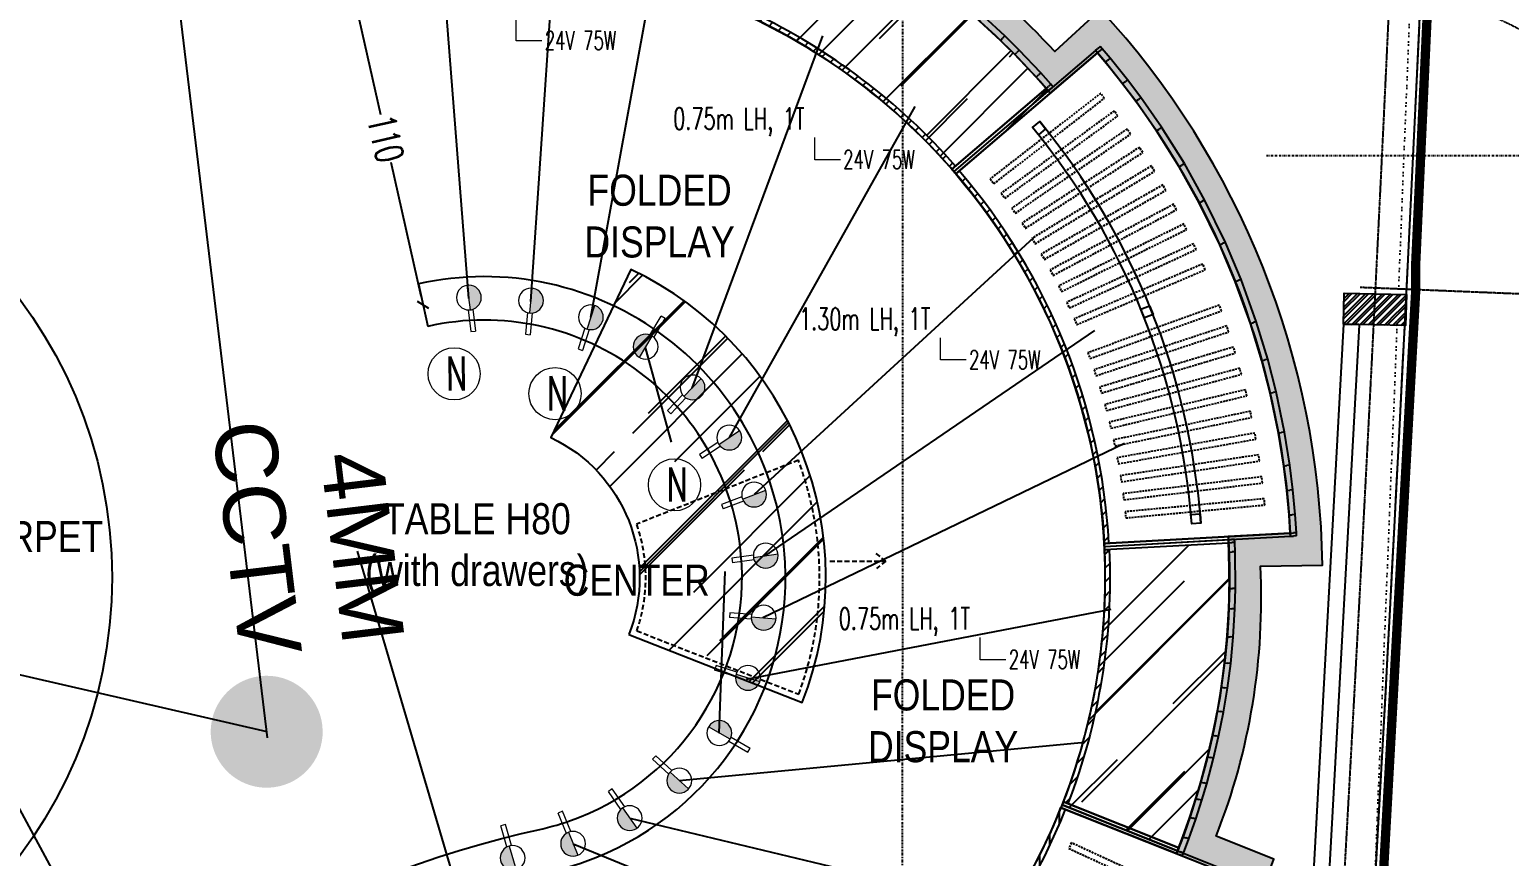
# Model space of a CAD drawing. Header units: millimetres. Extents: x 1734 to 22014, y 983 to 3953.
# Drawn here: x 3932.8 to 4409.4, y 1850.2 to 2116.5 of the extents above; entities that cross this region are included whole.
import ezdxf

# ---------------------------------------------------------------- set-up
doc = ezdxf.new("R2010")
doc.units = ezdxf.units.MM
for name, pattern in [('DASHDOT', [25.4, 12.7, -6.35, 0, -6.35]), ('HIDDEN1', [0.375, 0.25, -0.125]), ('HIDDEN2', [4.7624999999999975, 3.174999999999998, -1.587499999999999]), ('PUNTO2', [0.125, 0, -0.125])]:
    doc.linetypes.add(name, pattern=pattern)
for name, color, linetype in [('ARCH PLAN_text', 3, 'Continuous'), ('FLOO_areas', 6, 'Continuous'), ('LAY_furn freestanding', 1, 'Continuous'), ('LAY_furn prod', 8, 'Continuous'), ('LAY_furn wall', 1, 'Continuous'), ('LAY_new wall', 6, 'Continuous'), ('LAY_new wall hatch', 8, 'Continuous'), ('LAY_sec', 3, 'Continuous'), ('LAY_text', 3, 'Continuous'), ('LD_beam', 240, 'Continuous'), ('LD_light integrated', 240, 'Continuous'), ('LD_pointing', 30, 'Continuous'), ('LD_quote', 242, 'Continuous'), ('MATERIALE_xorel scuro', 177, 'Continuous'), ('MATERIALS_blackglass', 10, 'Continuous'), ('MATERIALS_transparent glass', 133, 'Continuous'), ('Materials_xorel', 52, 'Continuous'), ('SURVEY_ hatch', 8, 'Continuous'), ('SURVEY_axis', 8, 'Continuous'), ('SURVEY_doors', 2, 'Continuous'), ('SURVEY_leaseline', 30, 'Continuous'), ('SURVEY_window', 2, 'Continuous')]:
    doc.layers.add(name, color=color, linetype=linetype)
doc.layers.add('LD_light', color=240, linetype='Continuous', lineweight=5)
doc.styles.add('Detail 1-50', font='Arial Narrow.ttf', dxfattribs={"height": 0.125})
doc.styles.add('SIMPLEX', font='SIMPLEX.SHX', dxfattribs={"width": 0.65})
doc.styles.get("Standard").update_dxf_attribs({"font": 'Arial.ttf'})
doc.dimstyles.new('Illuminazione 1_100', dxfattribs={"dimtxt": 9, "dimasz": 3, "dimexe": 0.05, "dimexo": 0.05, "dimgap": 1.5, "dimtad": 0, "dimdec": 0, "dimlfac": -1, "dimzin": 0, "dimdsep": 46, "dimtxsty": 'SIMPLEX', "dimblk": 'LINEET2S', "dimcen": 0, "dimdle": 0.1000000014901161, "dimse1": 1, "dimse2": 1, "dimclrd": 7, "dimclrt": 256, "dimadec": 0, "dimazin": 0, "dimtfac": 1, "dimtdec": 0, "dimtix": 1, "dimtmove": 2, "dimatfit": 3, "dimldrblk": 'OBLIQUE', "dimfxl": 1, "dimtolj": 1, "dimarcsym": 0})
pattern_1 = [(45, (2030.919326100524, 1353.377865495483), (21.55261469056598, 57.47363917484257), [380.9999999999999, -50.79999999999998, 127, -25.39999999999999]), (45, (2045.826551261496, 1386.245602898596), (-41.84799352418225, 5.926969039905645), [76.19999999999997, -8.381999999999996, 152.3999999999999, -19.04999999999999]), (45, (2024.633146815777, 1377.624557022371), (81.36112045688657, 105.4282068613519), [203.1999999999999, -35.55999999999999, 101.6, -25.39999999999999])]

# ---------------------------------------------------------------- blocks, each defined once
blk = doc.blocks.new('purefasciostrettoplan')
at = {"layer": 'LD_light'}
blk.add_hatch(color=256, dxfattribs=at).paths.add_polyline_path([(-4.300000000000005, -3.20375193e-08, 1), (4.300000000000005, 0)])
for p, q in [((4.300000000000181, 0), (-4.300000001001535, -3.20375193e-08)), ((4.22373778999281, 0.8062499999999772), (11.80825933678989, 0.8062499999999772)), ((11.80825933678989, 0.8062499999999772), (11.80825933779124, -0.806250000000091)), ((4.223737790994163, -0.806250000000091), (11.80825933779124, -0.806250000000091))]:
    blk.add_line(p, q, dxfattribs=at)
blk.add_circle((0, 0), 4.300000000000005, dxfattribs=at)
blk = doc.blocks.new('LINEET2S')
blk.add_line((-1, 0), (0, 0))
at = {"color": 5}
blk.add_line((0.5, 0.5), (-0.5, -0.5), dxfattribs=at)
blk = doc.blocks.new('*D368')
at = {"layer": 'DEFPOINTS', "color": 0, "transparency": 16777216}
for p in [(4035.467720900214, 2135.115665922598), (4035.467721485689, 2135.115666053924), (4059.543257394034, 2027.782686170171)]:
    blk.add_point(p, dxfattribs=at)
at = {"layer": 'LD_beam', "color": 7, "lineweight": -2, "transparency": 16777216}
for p, q in [((4036.124327026429, 2132.188402969767), (4045.77486512879, 2089.164605306668)), ((4058.886652438768, 2030.709949385655), (4049.236114336408, 2073.733747048754))]:
    blk.add_line(p, q, dxfattribs=at)
at = {"layer": 'LD_beam', "color": 7, "lineweight": -2, "transparency": 16777216, "xscale": 3, "yscale": 3, "zscale": 3}
for p, rotation in [((4035.467721485689, 2135.115666053924), 102.6425840529288), ((4059.543257979508, 2027.782686301498), 282.6425840529288)]:
    blk.add_blockref('LINEET2S', p, dxfattribs=dict(at, rotation=rotation))
at = {"layer": 'LD_beam', "transparency": 16777216, "insert": (4047.505489732599, 2081.44917617771), "char_height": 9, "attachment_point": 5, "rotation": 282.6425840529288, "style": 'SIMPLEX'}
blk.add_mtext('\\A1;110', dxfattribs=at)
blk = doc.blocks.new('_Oblique')
at = {"color": 0, "linetype": 'ByBlock', "lineweight": -2}
blk.add_line((-0.5, -0.5), (0.5, 0.5), dxfattribs=at)
blk = doc.blocks.new('24v75w')
at = {"layer": 'LD_light', "color": 7}
for p, q in [((0, -7.154871090875531), (0, 0)), ((8.246694318742811, -7.154871090875531), (0, -7.154871090875531))]:
    blk.add_line(p, q, dxfattribs=at)
at = {"layer": 'LD_light', "color": 7, "linetype": 'Continuous', "lineweight": 0, "insert": (9.169808406062657, -10.074464767893), "char_height": 6, "width": 128.0659965766446, "attachment_point": 7, "style": 'SIMPLEX'}
blk.add_mtext('24V 75W', dxfattribs=at)
blk = doc.blocks.new('n')
at = {"layer": 'LD_light'}
blk.add_circle((0, 0), 8.4, dxfattribs=at)
at = {"layer": 'LD_light', "style": 'SIMPLEX', "width": 0.65}
blk.add_text('N', height=11.00743271275656, dxfattribs=at).set_placement((-2.548315764128347, -5.407151251711184))

msp = doc.modelspace()

# ---------------------------------------------------------------- hatches: boundary and pattern name
h = msp.add_hatch(color=3)
h.dxf.hatch_style = 1
h.paths.add_polyline_path([(4007.006643324462, 1908.262518550385, 1), (4011.322148141424, 1872.458428999527, 1)])
at = {"layer": 'LAY_new wall hatch'}
h = msp.add_hatch(color=144, dxfattribs=at)
h.dxf.hatch_style = 1
edge = h.paths.add_edge_path()
edge.add_arc((4079.263857037986, 1939.963436838868), 259.9999999999946, 65.14680278646517, 103.0779556990637, ccw=False)
edge.add_line((4188.540490097188, 2175.884223263552), (4180.134595246484, 2157.736470461658))
edge.add_arc((4079.263857038019, 1939.963436838916), 239.9999999999422, 40.578957883760324, 65.14680278646722, ccw=False)
edge.add_line((4261.546318405239, 2096.082315511165), (4276.736523519186, 2109.092222067184))
edge.add_arc((4079.263857037948, 1939.963436838857), 260.0000000000382, 3.170818647390888, 40.57895788375788, ccw=False)
edge.add_line((4338.865813983004, 1954.344811957988), (4318.896432674344, 1953.238552427362))
edge.add_arc((4079.263857038048, 1939.963436838855), 239.9999999999451, -21.73682352709079, 3.170818669849382, ccw=False)
edge.add_line((4302.198596187147, 1851.080918419895), (4320.776491116245, 1843.674041884979))
edge.add_arc((4079.263857038003, 1939.963436838848), 259.9999999999869, 300.33203060138646, 338.26317647291415, ccw=False)
edge.add_line((4210.566513491711, 1715.553961976059), (4218.141666748681, 1702.607261503218))
edge.add_arc((4148.471644015176, 1826.630747814261), 142.2523715951071, 299.3250398449156, 303.4964809828083)
edge.add_line((4226.978703406538, 1708.003689981093), (4224.292978927104, 1712.221139923963))
edge.add_arc((4079.263857037973, 1939.963436838866), 270.0000000000151, 302.4894902263331, 340.3857278350559)
edge.add_line((4333.596800271182, 1849.328156807624), (4315.005128598772, 1856.740526033568))
edge.add_arc((4121.136524605722, 1933.109999903312), 208.3682609068748, 338.4993348499869, 362.909927745748)
edge.add_line((4329.236110446876, 1943.688020800223), (4349.233890719581, 1943.985987517133))
edge.add_arc((4079.263857037973, 1939.963436838852), 270.0000000000147, 0.8536433468724293, 42.70150924590856)
edge.add_line((4277.685974483767, 2123.071774465338), (4262.988039858159, 2109.508193900416))
edge.add_arc((4079.263857038056, 1939.963436838955), 249.9999999998892, 42.70150924590376, 62.85436001051453)
edge.add_line((4193.327326473773, 2162.425849260091), (4201.73945485396, 2180.587059826341))
edge.add_arc((4079.26385703798, 1939.963436838833), 270.0000000000301, 63.02425142432392, 103.0781774840247)
edge.add_line((4018.1681684379, 2202.960236884952), (4020.431952043557, 2193.219842394035))
at = {"layer": 'LD_light integrated'}
h = msp.add_hatch(dxfattribs=at)
h.set_pattern_fill('ANSI31', color=256)
h.set_pattern_definition([(44.99999999999996, (5521.990227935679, 16570.90727618433), (-2.245064030267288, 2.245064030267288), [])])
edge = h.paths.add_edge_path()
edge.add_line((4229.868242505298, 2071.589005208288), (4231.004396140048, 2072.583677334823))
edge.add_arc((4079.042634334772, 1939.526500175175), 201.9816562083232, 41.20527424014396, 64.571360798824)
edge.add_line((4165.770853069305, 2121.940330571316), (4165.123139453575, 2120.576304996895))
edge.add_arc((4079.333667950275, 1939.911312921316), 199.9991819545364, 41.17728820411469, 64.59911337632713, ccw=False)
h = msp.add_hatch(dxfattribs=at)
h.set_pattern_fill('ANSI31', color=256)
h.set_pattern_definition([(44.99999999999996, (5521.924681108103, 16570.87204760172), (-2.245064030267288, 2.245064030267288), [])])
edge = h.paths.add_edge_path()
edge.add_line((4232.250815395055, 2071.018114663326), (4231.111953063504, 2070.041840918666))
edge.add_arc((4079.267445461162, 1939.875311860425), 200.000199440068, 3.1962604187285137, 40.60436023549198, ccw=False)
edge.add_line((4278.956525673711, 1951.026590707812), (4280.454192281177, 1951.110225227534))
edge.add_arc((4079.267250238045, 1939.875299384662), 201.5003950550995, 3.196260868908876, 40.60432687058158)
h = msp.add_hatch(dxfattribs=at)
h.set_pattern_fill('ANSI31', color=256)
h.set_pattern_definition([(44.99999999999996, (5521.93380109045, 16570.8725570835), (-2.245064030267288, 2.245064030267288), [])])
edge = h.paths.add_edge_path()
edge.add_line((4279.077157384156, 1949.030211325757), (4280.56557961275, 1949.098308691389))
edge.add_arc((4079.27876336858, 1939.875596118621), 201.4979921014436, -21.138563267500217, 2.6233868575926067, ccw=False)
edge.add_line((4267.218162221809, 1867.210451932422), (4265.83021141003, 1867.74696287502))
edge.add_arc((4078.998099549124, 1939.891864066216), 200.2776192945483, 338.8860172770665, 362.615062710145)
h = msp.add_hatch(dxfattribs=at)
h.set_pattern_fill('ANSI31', color=256, angle=45)
h.set_pattern_definition([(90, (5521.843644713084, 16570.91503937016), (-3.175, 9.992007221626409e-16), [])])
edge = h.paths.add_edge_path()
edge.add_arc((4079.103870679362, 1939.968356272298), 200.0953629345674, 300.9433476888365, 338.2840694046515)
edge.add_line((4264.998411828197, 1865.932055453178), (4266.393711185261, 1865.376256529306))
edge.add_arc((4079.091730826214, 1939.98278680054), 201.6139038001407, 300.9398389575548, 338.28151160403144, ccw=False)
edge.add_line((4182.749051388284, 1767.057004745274), (4181.973051922658, 1768.352265060616))
at = {"layer": 'MATERIALS_transparent glass'}
h = msp.add_hatch(dxfattribs=at)
h.set_pattern_fill('AR-RROOF', color=144, angle=-60.02541393546893, style=0)
h.set_pattern_definition(pattern_1)
edge = h.paths.add_edge_path()
edge.add_arc((4079.263881198722, 1939.963315845295), 200.0000996334534, 40.57898685926629, 65.14682657017494)
edge.add_line((4163.322796249118, 2121.440969163663), (4180.134595246484, 2157.736470461658))
edge.add_arc((4079.263857038009, 1939.963436838902), 239.9999999999594, 40.578956030624624, 65.14680278646642, ccw=False)
edge.add_line((4261.546323454644, 2096.082309615542), (4231.165942217249, 2070.06252303625))
h = msp.add_hatch(dxfattribs=at)
h.set_pattern_fill('AR-RROOF', color=144, angle=-60.02541393546893, style=0)
h.set_pattern_definition(pattern_1)
h.paths.add_polyline_path([(4126.492052109341, 2039.308781925136), (4100.731218434059, 1985.120411878098, -0.2894571526311692), (4129.263857037997, 1939.963436838906, -0.0936382546171222), (4125.81731237044, 1921.721293417403), (4181.681458769363, 1899.830721311597, 0.09363825461715349), (4189.263857037997, 1939.963436838913, 0.2894571526311728)])
h = msp.add_hatch(dxfattribs=at)
h.set_pattern_fill('AR-RROOF', color=144, angle=-60.02541393546893, style=0)
h.set_pattern_definition(pattern_1)
h.paths.add_polyline_path([(4317.696940170445, 1912.583428293289), (4318.510855049073, 1920.96675442617), (4319.058583131733, 1930.039257395177), (4319.239618153584, 1936.55256055947), (4319.121096889045, 1948.240180826469), (4318.998737803639, 1951.241155769752), (4279.058333630575, 1949.028545161011, -0.105317139339996), (4265.410866752445, 1866.824476611594), (4302.567012781026, 1852.010604961754), (4304.29603465505, 1856.533711698912), (4306.528608526649, 1862.822444294054), (4308.492568580914, 1868.870555307906), (4310.061073894907, 1874.140608799478), (4312.239231318392, 1882.322522733424), (4313.8397089274, 1889.22716075992), (4315.389939713652, 1897.01610769896), (4316.656453316173, 1904.682347962443)])
at = {"layer": 'SURVEY_ hatch'}
h = msp.add_hatch(dxfattribs=at)
h.set_pattern_fill('ANSI32', color=144, scale=0.2, angle=-105.0254139354689, style=0)
h.set_pattern_definition([(45, (2030.919326100524, 1353.377865495483), (-1.347038418160373, 1.347038418160373), []), (45, (2031.817352100523, 1353.377865495482), (-1.347038418160373, 1.347038418160373), [])])
h.paths.add_polyline_path([(4335.547645819162, 1362.177916339114), (4335.309572890739, 1352.180750676745), (4315.315241566037, 1352.656896533694), (4315.553314494446, 1362.65406219603)])
h.paths.add_polyline_path([(4344.895299077099, 1497.481716880216), (4344.65722614868, 1487.484551217847), (4324.662894823978, 1487.960697074795), (4324.900967752386, 1497.957862737132)])
h.paths.add_polyline_path([(4356.647711957652, 1680.351904856187), (4356.409639029163, 1670.354739193836), (4336.415307704454, 1670.830885050773), (4336.653380632935, 1680.828050713091)])
h.paths.add_polyline_path([(4376.265481765702, 2031.181480657851), (4376.027408837217, 2021.184314995512), (4356.033077512497, 2021.660460852417), (4356.271150440985, 2031.657626514768)], flags=17)
h.paths.add_polyline_path([(4385.521913512937, 2230.808727273075), (4385.283840584449, 2220.811561610723), (4365.289509259743, 2221.287707467673), (4365.527582188224, 2231.28487312999)], flags=17)
h.paths.add_polyline_path([(4392.789902535544, 2413.694647454172), (4392.551829607051, 2403.697481791821), (4372.557498282349, 2404.17362764877), (4372.795571210827, 2414.170793311077)], flags=17)
h.paths.add_polyline_path([(4398.88165134082, 2597.101176166432), (4398.578893306494, 2587.105760338542), (4378.588061650709, 2587.71127640716), (4378.890819685046, 2597.706692235082)], flags=17)
h.paths.add_polyline_path([(4399.391399607557, 2834.951875444399), (4404.415658663751, 2826.305672755587), (4387.12325328614, 2816.257154643199), (4382.098994229946, 2824.90335733201)])
edge = h.paths.add_edge_path()
edge.add_line((4365.65610152778, 1831.578957347367), (4365.418028599306, 1821.581791684976))
edge.add_line((4365.418028599302, 1821.581791684977), (4345.395750230502, 1822.058603074027))
edge.add_line((4345.395750230498, 1822.058603074027), (4345.633823158987, 1832.055768736366))
edge.add_line((4345.633823158987, 1832.055768736365), (4365.628154483704, 1831.579622879461))
edge.add_line((4403.867930776938, 2780.134192393349), (4403.628537309036, 2770.137058265635))
edge.add_line((4403.628537309036, 2770.137058265635), (4383.634269053553, 2770.615845201526))
edge.add_line((4383.634269053557, 2770.615845201527), (4383.873662521459, 2780.61297932924))
edge.add_line((4383.873662521455, 2780.61297932924), (4403.867956601574, 2780.135273279197))

# ---------------------------------------------------------------- linework, layer by layer
at = {"color": 3}
for p, q in [((4009.394844979944, 1888.448524692167), (3937.493204194162, 2484.988882017042)), ((4009.351885350362, 1890.317279454439), (3434.842363569748, 2022.674200152047))]:
    msp.add_line(p, q, dxfattribs=at)
at = {"color": 144, "linetype": 'HIDDEN2', "ltscale": 0.2}
for points in [[(4243.41141383288, 2066.895818831258), (4279.009679161889, 2094.423323359735), (4277.786234516185, 2096.005468485467), (4242.187969187165, 2068.477963956992)], [(4246.932609782441, 2062.206798021025), (4283.294507967999, 2088.717406470174), (4282.116258703591, 2090.333490833977), (4245.754360518044, 2063.822882384826)], [(4250.319901510269, 2057.420150778471), (4287.416393082574, 2082.892691150924), (4286.284280177133, 2084.541424109691), (4249.187788604831, 2059.06888373724)], [(4253.570583845263, 2052.539699833017), (4291.372042670944, 2076.953829157057), (4290.28697025654, 2078.633893993752), (4252.485511430863, 2054.219764669713)], [(4256.682060715819, 2047.569342827927), (4295.158297657999, 2070.905563403878), (4294.121132299071, 2072.615618379084), (4255.644895356883, 2049.279397803138)], [(4259.651847223089, 2042.513049207578), (4298.772134251198, 2064.752724179109), (4297.783704252459, 2066.491403602582), (4258.663417224358, 2044.251728631049)], [(4262.477571625524, 2037.374857047338), (4302.210666355357, 2058.500225285326), (4301.271761100332, 2060.266140606653), (4261.538666370503, 2039.140772368666)], [(4265.156977232931, 2032.158869828699), (4305.471147877623, 2052.153060115656), (4304.582517198203, 2053.944801033198), (4264.268346553512, 2033.95061074624)], [(4267.687924208782, 2026.86925316211), (4308.55097492053, 2045.716297665955), (4307.713328498136, 2047.532433253142), (4266.850277786391, 2028.6853887493)], [(4270.068391279114, 2021.510231460243), (4311.447687861535, 2039.195078486572), (4310.661694660364, 2041.034158334678), (4269.282398077943, 2023.349311308352)], [(4274.370403009616, 2010.601144325848), (4316.682665991419, 2025.920165226643), (4316.001820618054, 2027.800710248058), (4273.689557636251, 2012.481689347261)], [(4276.288511981718, 2005.059791147683), (4319.016750403262, 2019.177072805021), (4318.389315662931, 2021.076105623757), (4275.661077241391, 2006.958823966417)], [(4278.049272415989, 1999.466450485153), (4321.159362497976, 2012.370718504832), (4320.585839474876, 2014.286722508476), (4277.475749392892, 2001.382454488794)], [(4279.651278127607, 1993.82558931207), (4323.108791134997, 2005.506538041206), (4322.589637858146, 2007.437983063757), (4279.132124850759, 1995.757034334621)], [(4281.093249717011, 1988.14171255326), (4324.863479454645, 1998.590013310599), (4324.399110532093, 2000.535356854495), (4280.628880794466, 1990.087056097153)], [(4282.374035591674, 1982.419359486788), (4326.422026121392, 1991.626668012854), (4326.012812409117, 1993.584356480842), (4281.964821879395, 1984.37704795478)], [(4283.49261288577, 1976.663100118839), (4327.783186443125, 1984.622063239797), (4327.429454748861, 1986.590533175681), (4283.138881191506, 1978.631570054718)], [(4284.448088277088, 1970.877531533934), (4328.945873365094, 1977.581793034075), (4328.647906187303, 1979.559472371319), (4284.150121099301, 1972.855210871179)], [(4285.239698700439, 1965.067274223656), (4329.909158338087, 1970.511479921564), (4329.667193640398, 1972.496789238795), (4284.997734002751, 1967.052583540884)], [(4285.866811957058, 1959.236968396564), (4330.672272059997, 1963.41677042113), (4330.486503081131, 1965.408124203481), (4285.681042978194, 1961.228322178918)], [(4267.550533575806, 1852.76035525145), (4308.383788728599, 1833.848843581892), (4309.224300358354, 1835.663654922015), (4268.391045205572, 1854.575166591574)]]:
    msp.add_lwpolyline(points, close=True, dxfattribs=at)
at = {"layer": 'FLOO_areas', "color": 144}
for points in [[(4229.857326486279, 2071.575012924084), (4260.243750537535, 2097.599974954347)], [(4279.058310999535, 1949.028543907303), (4319.004978370722, 1951.241501483462)], [(4265.774204799876, 1867.756164507002), (4302.931550803263, 1852.94181443637)]]:
    msp.add_lwpolyline(points, dxfattribs=at)
for radius, start, end in [(240, 41.05642638294338, 64.66933109369175), (200, 2.597851903729564, 41.15192337533593), (240, 338.7406520212212, 2.693348892923055), (200, 300.3320306013972, 338.8361438155728)]:
    msp.add_arc((4079.263857037855, 1939.96343683943), radius, start, end, dxfattribs=at)
at = {"layer": 'LAY_furn freestanding', "color": 144}
msp.add_lwpolyline([(4125.81731237044, 1921.721293417403), (4181.681458769363, 1899.830721311596, 0.3937682040379024), (4126.492052109341, 2039.308781925133), (4100.731218434059, 1985.120411878097, -0.3937682040378475), (4125.81731237044, 1921.721293417401, 2.021176938027506)], format="xyb", dxfattribs=at)
at = {"layer": 'LAY_furn freestanding', "color": 144, "linetype": 'HIDDEN2', "ltscale": 0.5}
msp.add_lwpolyline([(4180.406698445007, 1977.833288068017), (4128.316333298229, 1957.221900638994, -0.1699337808700176), (4128.373312717064, 1922.867783505196), (4180.531762793951, 1902.42930219051, 0.180215350419645)], format="xyb", close=True, dxfattribs=at)
for points in [[(4190.561059597047, 1945.308904234929), (4208.581412364263, 1945.308904234926), (4205.21586920253, 1947.990547009442)], [(4208.581412364263, 1945.308904234925), (4205.564425348897, 1942.939948044632)]]:
    msp.add_lwpolyline(points, dxfattribs=at)
at = {"layer": 'LAY_furn freestanding', "color": 144}
msp.add_circle((3809.305636597797, 1940.026463323435), 150.0284825524982, dxfattribs=at)
at = {"layer": 'LAY_furn prod', "color": 144}
for points in [[(4260.05044509345, 2084.552792257056), (4257.716260658595, 2082.668227844767), (4255.83169624631, 2085.002412279632), (4258.165880681168, 2086.886976691917)], [(4290.754836296604, 2026.494724501285), (4293.541413497711, 2027.606024416827), (4294.652713413245, 2024.819447215719), (4291.866136212146, 2023.708147300179)], [(4306.859892652272, 1960.287665644209), (4309.849825098336, 1960.53323430669), (4310.095393760806, 1957.543301860628), (4307.10546131475, 1957.297733198147)]]:
    msp.add_lwpolyline(points, close=True, dxfattribs=at)
for radius, start, end in [(228.5000000000042, 4.362923251553577, 39.3868536198137), (231.5000000000043, 4.355173570706568, 39.39460022298261)]:
    msp.add_arc((4079.263857037982, 1939.963436838858), radius, start, end, dxfattribs=at)
at = {"layer": 'LAY_furn wall', "color": 144}
for points in [[(4231.165942217249, 2070.06252303625, 0.1076099316076083), (4163.322796249118, 2121.440969163663), (4180.134595246484, 2157.736470461658, -0.1076099627028861), (4261.546323454644, 2096.082309615542)], [(4278.957691090491, 1951.02603453133, 0.1646886257453592), (4231.165942217249, 2070.06252303625), (4276.736523519179, 2109.092222067191, -0.1646889516259867), (4338.865813983004, 1954.344811957988)], [(4265.042851572693, 1865.894672969998, 0.1091102802695516), (4278.957691106098, 1951.026034249553), (4318.89643267955, 1953.23855233344, -0.1091100091354892), (4302.198596187151, 1851.080918419894)], [(4180.265900463924, 1767.340763867473, 0.1670335800137161), (4265.042845071406, 1865.894656043376), (4320.776491116245, 1843.674041884979, -0.167033778602385), (4210.566513491711, 1715.553961976058)]]:
    msp.add_lwpolyline(points, format="xyb", close=True, dxfattribs=at)
at = {"layer": 'LAY_new wall', "color": 6}
for p, q in [((4356.033077510005, 2021.660460852552), (4345.633823158987, 1832.055768736364)), ((4361.025573943007, 2021.3866372479044), (4350.626319591989, 1831.7819451317164)), ((4356.033077510005, 2021.660460852552), (4358.529325726506, 2021.5235490502282)), ((4361.025573943007, 2021.3866372479044), (4358.529325726506, 2021.5235490502282))]:
    msp.add_line(p, q, dxfattribs=at)
at = {"layer": 'LAY_new wall', "color": 144}
msp.add_lwpolyline([(4020.431952043557, 2193.219842394035, -0.1670338101820212), (4188.540490097188, 2175.884223263552), (4180.134595246484, 2157.736470461658, -0.1076099545234265), (4261.546318405239, 2096.082315511165), (4276.736523519186, 2109.092222067184, -0.1646889516261442), (4338.865813983004, 1954.344811957988), (4318.896432674344, 1953.238552427362, -0.1091100092346746), (4302.198596187147, 1851.080918419895), (4320.776491116245, 1843.674041884979, -0.1670337786023887), (4210.566513491711, 1715.553961976059), (4218.141666748681, 1702.607261503218, 0.01820335583714653), (4226.978703406538, 1708.003689981093), (4224.292978927104, 1712.221139923963, 0.1668772168934977), (4333.596800271182, 1849.328156807624), (4315.005128598772, 1856.740526033568, 0.1069159188904832), (4329.236110446876, 1943.688020800223), (4349.233890719581, 1943.985987517133, 0.1846525167980483), (4277.685974483767, 2123.071774465338), (4262.988039858159, 2109.508193900416, 0.08816074503330637), (4193.327326473773, 2162.425849260091), (4201.73945485396, 2180.587059826341, 0.1765696032643273), (4018.1681684379, 2202.960236884952)], format="xyb", close=True, dxfattribs=at)
at = {"layer": 'LAY_sec', "color": 144, "linetype": 'DASHDOT', "ltscale": 0.05}
msp.add_lwpolyline([(4481.185559694994, 2075.83045958049), (4331.185559694997, 2075.830459580488)], dxfattribs=at)
at = {"layer": 'LD_beam'}
msp.add_line((4058.011177798973, 2034.612966699872), (4061.075336989099, 2020.952405640473), dxfattribs=at)
for points in [[(3843.983009606658, 1554.488379852322, -0.3272403457999296), (4101.164229454505, 1845.468897969899, 0.03778611931604896), (4115.1361556591, 1849.841327098382, 0.320960095234628), (4176.142233411385, 1944.846971686029, 0.2216126967548993), (4137.827638560819, 2017.288957989496, 0.2206747524975224), (4058.011177798973, 2034.612966699872, 0.2206747524975224)], [(3830.0413227641, 1555.764846845257, -0.3271614647022172), (4098.089308886581, 1859.127375203241, 0.03751941611226792), (4109.958542307548, 1862.848721917555, 0.3209600952346295), (4162.159956969088, 1944.142737711265, 0.2216126967548968), (4129.375990672448, 2006.127880623445, 0.2206747524975242), (4061.075336989103, 2020.952405640473, 0.2206747524975242)]]:
    msp.add_lwpolyline(points, format="xyb", dxfattribs=at)
at = {"layer": 'LD_light integrated'}
for points in [[(4229.868242505298, 2071.589005208288), (4231.004396140044, 2072.583677334822, 0.1023085163270725), (4165.770853069305, 2121.940330571316), (4165.123139453575, 2120.576304996895, -0.1025542736692423), (4229.868242505268, 2071.589005208319)], [(4232.250815395055, 2071.018114663326), (4231.111953063501, 2070.041840918666, -0.1646887749606071), (4278.956525673711, 1951.026590707812), (4280.45419228118, 1951.110225227533, 0.1646886234126381), (4232.250815395055, 2071.018114663326)], [(4279.077157384156, 1949.030211325757), (4280.56557961275, 1949.098308691388, -0.1040541867086216), (4267.218162221809, 1867.210451932422), (4265.83021141003, 1867.74696287502, 0.1039090605590989), (4279.067151657127, 1949.029652578632)], [(4181.990961877367, 1768.351338664107, 0.1643868233672428), (4264.998411828197, 1865.932055453178), (4266.393711185265, 1865.376256529306, -0.1643910847123273), (4182.749051388284, 1767.057004745274), (4181.973051922661, 1768.352265060616)]]:
    msp.add_lwpolyline(points, format="xyb", dxfattribs=at)
at = {"layer": 'LD_pointing'}
for p, q in [((4074.323169208215, 2029.941044910383), (4065.142900717972, 2147.101167378712)), ((4094.25789652723, 2028.959585107813), (4102.342487072776, 2148.515021304646)), ((4113.576210188356, 2023.885986213511), (4134.838669823112, 2140.205276077892)), ((4188.226344729042, 2114.513668472691), (4146.121739045149, 2001.053166316278)), ((4217.905769697714, 2091.743504485627), (4158.16639507256, 1985.120027593388)), ((4256.184538414567, 2049.507690549907), (4166.160973290291, 1966.761854673194)), ((4275.825300993081, 2019.657175983136), (4169.624384742241, 1947.050832866637)), ((4131.023429783334, 2014.08630705257), (4139.451232053554, 1983.677749541057)), ((4285.430576948886, 1983.180572584212), (4168.949073598986, 1927.038842757629)), ((4069.231503462561, 1843.920754665523), (4038.405776363543, 1948.540958723899)), ((4154.954264466625, 1889.932606402201), (4156.829948583232, 1941.956850501506)), ((4163.697593628262, 1907.301195217101), (4281.199460150878, 1929.885013679676)), ((4142.048735465403, 1874.623030495313), (4272.681756499147, 1887.040862478279)), ((3969.372559563937, 1792.012959076339), (3922.270200920862, 1878.961667294302)), ((4126.086356285407, 1862.534265291029), (4260.342859034874, 1830.363683254142)), ((4107.852154060532, 1854.260834215201), (4243.870862309344, 1798.672843471499))]:
    msp.add_line(p, q, dxfattribs=at)
at = {"layer": 'MATERIALE_xorel scuro', "color": 1}
for p, q in [((4245.506162849259, 2113.06310685171), (4238.773295589661, 2119.286438745854)), ((4246.887660928343, 2114.5096637497504), (4240.106670310386, 2120.7774770838782)), ((4245.506162849259, 2113.06310685171), (4246.196911888801, 2113.78638530073)), ((4250.122363226295, 2108.508299896459), (4245.506162849259, 2113.06310685171)), ((4246.887660928343, 2114.5096637497504), (4246.196911888801, 2113.78638530073)), ((4251.5515210398435, 2109.907830913409), (4246.887660928343, 2114.5096637497504)), ((4250.122363226295, 2108.508299896459), (4250.83694213307, 2109.208065404934)), ((4256.991765546067, 2101.248248700824), (4250.122363226295, 2108.508299896459)), ((4251.5515210398435, 2109.907830913409), (4250.83694213307, 2109.208065404934)), ((4258.465835750686, 2102.6003132507767), (4251.5515210398435, 2109.907830913409)), ((4258.465835750686, 2102.6003132507767), (4257.728800648376, 2101.9242809758007)), ((4261.741826618684, 2098.915633898905), (4258.465835750686, 2102.6003132507767)), ((4256.991765546067, 2101.248248700824), (4257.728800648376, 2101.9242809758007)), ((4260.239003495059, 2097.595909270288), (4256.991765546067, 2101.248248700824)), ((4260.239003495059, 2097.595909270288), (4260.990415056871, 2098.2557715845965)), ((4260.894245840507, 2096.840464677393), (4260.239003495059, 2097.595909270288)), ((4260.894245840507, 2096.840464677393), (4261.6496756784145, 2097.4956942249555)), ((4261.741826618684, 2098.915633898905), (4260.990415056871, 2098.2557715845965)), ((4262.405105516322, 2098.1509237725186), (4261.6496756784145, 2097.4956942249555)), ((4262.405105516322, 2098.1509237725186), (4261.741826618684, 2098.915633898905)), ((4318.949665379016, 1952.239970548051), (4319.948460648933, 1952.2890420142105)), ((4318.998737803631, 1951.241155769762), (4318.949665379016, 1952.239970548051)), ((4318.998737803631, 1951.241155769762), (4319.997737718504, 1951.2860619148018)), ((4319.121096889048, 1948.240180826471), (4318.998737803631, 1951.241155769762)), ((4320.94725591885, 1952.33811348037), (4319.948460648933, 1952.2890420142105)), ((4320.996737633378, 1951.3309680598416), (4319.997737718504, 1951.2860619148018)), ((4320.996737633378, 1951.3309680598416), (4320.94725591885, 1952.33811348037)), ((4321.12068364404, 1948.2910722396925), (4320.996737633378, 1951.3309680598416)), ((4319.121096889048, 1948.240180826471), (4320.120890266544, 1948.2656265330818)), ((4319.239618153584, 1936.552560559473), (4319.121096889048, 1948.240180826471)), ((4321.12068364404, 1948.2910722396925), (4320.120890266544, 1948.2656265330818)), ((4321.2398999705065, 1936.5349105177747), (4321.12068364404, 1948.2910722396925)), ((4319.058583131733, 1930.039257395178), (4319.239618153584, 1936.552560559473)), ((4319.239618153584, 1936.552560559473), (4320.239759062046, 1936.5437355386239)), ((4321.2398999705065, 1936.5349105177747), (4320.239759062046, 1936.5437355386239)), ((4321.056907655778, 1929.9511875984294), (4321.2398999705065, 1936.5349105177747)), ((4318.510855049073, 1920.966754426171), (4319.058583131733, 1930.039257395178)), ((4319.058583131733, 1930.039257395178), (4320.057745393755, 1929.9952224968038)), ((4321.056907655778, 1929.9511875984294), (4320.057745393755, 1929.9952224968038)), ((4320.505021247496, 1920.8098066172386), (4321.056907655778, 1929.9511875984294)), ((4317.696940170441, 1912.583428293292), (4318.510855049073, 1920.966754426171)), ((4318.510855049073, 1920.966754426171), (4319.507938148285, 1920.888280521705)), ((4320.505021247496, 1920.8098066172386), (4319.507938148285, 1920.888280521705)), ((4319.684279829072, 1912.3561671003208), (4320.505021247496, 1920.8098066172386)), ((4316.656453316176, 1904.682347962446), (4317.696940170441, 1912.583428293292)), ((4317.696940170441, 1912.583428293292), (4318.690609999756, 1912.4697976968064)), ((4318.635051852653, 1904.388709853676), (4319.684279829072, 1912.3561671003208)), ((4319.684279829072, 1912.3561671003208), (4318.690609999756, 1912.4697976968064)), ((4315.389939713648, 1897.016107698963), (4316.656453316176, 1904.682347962446)), ((4316.656453316176, 1904.682347962446), (4317.645752584414, 1904.535528908061)), ((4317.357856652759, 1896.657813599412), (4318.635051852653, 1904.388709853676)), ((4318.635051852653, 1904.388709853676), (4317.645752584414, 1904.535528908061)), ((4313.839708927404, 1889.227160759921), (4315.389939713648, 1897.016107698963)), ((4315.389939713648, 1897.016107698963), (4316.373898183204, 1896.8369606491874)), ((4315.795122740321, 1888.8060462162398), (4317.357856652759, 1896.657813599412)), ((4317.357856652759, 1896.657813599412), (4316.373898183204, 1896.8369606491874)), ((4312.239231318392, 1882.322522733427), (4313.839708927404, 1889.227160759921)), ((4313.839708927404, 1889.227160759921), (4314.8174158338625, 1889.0166034880804)), ((4314.180255400793, 1881.8393292953238), (4315.795122740321, 1888.8060462162398)), ((4315.795122740321, 1888.8060462162398), (4314.8174158338625, 1889.0166034880804)), ((4310.061073894911, 1874.140608799482), (4312.239231318392, 1882.322522733427)), ((4311.986274801719, 1873.597978031707), (4314.180255400793, 1881.8393292953238)), ((4312.239231318392, 1882.322522733427), (4313.209743359592, 1882.0809260143753)), ((4314.180255400793, 1881.8393292953238), (4313.209743359592, 1882.0809260143753)), ((4308.492568580914, 1868.870555307909), (4310.061073894911, 1874.140608799482)), ((4310.061073894911, 1874.140608799482), (4311.023674348315, 1873.8692934155945)), ((4310.402421703814, 1868.2763572030967), (4311.986274801719, 1873.597978031707)), ((4311.986274801719, 1873.597978031707), (4311.023674348315, 1873.8692934155945)), ((4306.528608526653, 1862.822444294055), (4308.492568580914, 1868.870555307909)), ((4308.492568580914, 1868.870555307909), (4309.447495142364, 1868.5734562555028)), ((4310.402421703814, 1868.2763572030967), (4309.447495142364, 1868.5734562555028)), ((4308.422445399516, 1862.1789233641443), (4310.402421703814, 1868.2763572030967)), ((4304.29603465505, 1856.533711698916), (4306.528608526653, 1862.822444294055)), ((4306.172760520554, 1855.8419923415865), (4308.422445399516, 1862.1789233641443)), ((4306.528608526653, 1862.822444294055), (4307.475526963084, 1862.5006838290997)), ((4308.422445399516, 1862.1789233641443), (4307.475526963084, 1862.5006838290997)), ((4302.567012781026, 1852.010604961761), (4304.29603465505, 1856.533711698916)), ((4304.29603465505, 1856.533711698916), (4305.234397587802, 1856.1878520202513)), ((4304.430825586787, 1851.285105148324), (4306.172760520554, 1855.8419923415865)), ((4306.172760520554, 1855.8419923415865), (4305.234397587802, 1856.1878520202513)), ((4302.198596187169, 1851.080918419891), (4302.567012781026, 1852.010604961761)), ((4302.198596187169, 1851.080918419891), (4303.128260485801, 1850.7125106405897)), ((4302.567012781026, 1852.010604961761), (4303.498919183907, 1851.6478550550423)), ((4304.057924784432, 1850.3441028612883), (4303.128260485801, 1850.7125106405897)), ((4304.430825586787, 1851.285105148324), (4303.498919183907, 1851.6478550550423)), ((4304.057924784432, 1850.3441028612883), (4304.430825586787, 1851.285105148324))]:
    msp.add_line(p, q, dxfattribs=at)
at = {"layer": 'MATERIALS_blackglass', "color": 1}
for p, q in [((4260.243750537534, 2097.599974954349), (4229.864951611306, 2071.58154359018)), ((4260.243750537534, 2097.599974954349), (4260.568998189021, 2097.2202198158684)), ((4260.894245840507, 2096.840464677388), (4230.51544691428, 2070.822033313219)), ((4260.894245840507, 2096.840464677388), (4260.568998189021, 2097.2202198158684)), ((4229.864951611306, 2071.58154359018), (4230.190199262794, 2071.2017884516995)), ((4230.51544691428, 2070.822033313219), (4230.190199262794, 2071.2017884516995)), ((4279.013003981705, 1950.027567280858), (4318.949665379016, 1952.239970548048)), ((4279.013003981705, 1950.027567280858), (4279.040660477558, 1949.5283327485618)), ((4279.068316973412, 1949.0290982162653), (4279.040660477558, 1949.5283327485618)), ((4279.068316973412, 1949.0290982162653), (4319.004978370723, 1951.2415014834553)), ((4318.949665379016, 1952.239970548048), (4318.977321874869, 1951.7407360157517)), ((4319.004978370723, 1951.2415014834553), (4318.977321874869, 1951.7407360157517)), ((4265.414975240601, 1866.822838586989), (4265.60014690135, 1867.287286060936)), ((4302.570734413875, 1852.009121173405), (4265.414975240601, 1866.822838586989)), ((4265.785318562099, 1867.7517335348825), (4265.60014690135, 1867.287286060936)), ((4302.941077735372, 1852.9380161212985), (4265.785318562099, 1867.7517335348825)), ((4302.570734413875, 1852.009121173405), (4302.755906074623, 1852.4735686473518)), ((4302.941077735372, 1852.9380161212985), (4302.755906074623, 1852.4735686473518))]:
    msp.add_line(p, q, dxfattribs=at)
at = {"layer": 'Materials_xorel', "color": 1}
for p, q in [((4276.086033699891, 2109.851725941478), (4230.515446914279, 2070.822033313214)), ((4276.736529002865, 2109.092215664517), (4231.165942217252, 2070.062523036253)), ((4276.086033699896, 2109.851725941484), (4276.845543976857, 2110.502221244458)), ((4276.086033699891, 2109.851725941478), (4276.411281351378, 2109.4719708029975)), ((4276.73652904783, 2109.092215612028), (4276.086033699896, 2109.851725941484)), ((4276.736529002865, 2109.092215664517), (4276.411281351378, 2109.4719708029975)), ((4276.73652904783, 2109.092215612028), (4277.498534894186, 2109.7397971190157)), ((4279.308555969408, 2106.04208817443), (4276.73652904783, 2109.092215612028)), ((4277.605054253817, 2111.1527165474317), (4276.845543976857, 2110.502221244458)), ((4278.260540740543, 2110.3873786260033), (4277.498534894186, 2109.7397971190157)), ((4278.260540740543, 2110.3873786260033), (4277.605054253817, 2111.1527165474317)), ((4280.85346303367, 2107.3124716864695), (4278.260540740543, 2110.3873786260033)), ((4280.85346303367, 2107.3124716864695), (4280.081009501539, 2106.67727993045)), ((4286.439329021903, 2100.3456224332544), (4280.85346303367, 2107.3124716864695)), ((4279.308555969408, 2106.04208817443), (4280.081009501539, 2106.67727993045)), ((4284.859760869716, 2099.118469205477), (4279.308555969408, 2106.04208817443)), ((4284.859760869716, 2099.118469205477), (4285.64954494581, 2099.732045819366)), ((4289.112184077068, 2093.468093572465), (4284.859760869716, 2099.118469205477)), ((4286.439329021903, 2100.3456224332544), (4285.64954494581, 2099.732045819366)), ((4290.731780495977, 2094.6420595392647), (4286.439329021903, 2100.3456224332544)), ((4289.112184077068, 2093.468093572465), (4289.9219822865225, 2094.0550765558646)), ((4295.745809408658, 2083.961923976009), (4289.112184077068, 2093.468093572465)), ((4290.731780495977, 2094.6420595392647), (4289.9219822865225, 2094.0550765558646)), ((4297.413785458807, 2085.066560585692), (4290.731780495977, 2094.6420595392647)), ((4295.745809408658, 2083.961923976009), (4296.579797433733, 2084.5142422808503)), ((4303.027679783761, 2072.363405230861), (4295.745809408658, 2083.961923976009)), ((4297.413785458807, 2085.066560585692), (4296.579797433733, 2084.5142422808503)), ((4304.749150630931, 2073.3828356539407), (4297.413785458807, 2085.066560585692)), ((4230.515446914279, 2070.822033313214), (4230.840694565766, 2070.4422781747335)), ((4231.165942217252, 2070.062523036253), (4230.840694565766, 2070.4422781747335)), ((4303.027679783761, 2072.363405230861), (4303.888415207346, 2072.873120442401)), ((4309.513491439757, 2060.732248449539), (4303.027679783761, 2072.363405230861)), ((4304.749150630931, 2073.3828356539407), (4303.888415207346, 2072.873120442401)), ((4311.286878606624, 2061.6585761299025), (4304.749150630931, 2073.3828356539407)), ((4309.513491439757, 2060.732248449539), (4310.400185023191, 2061.1954122897205)), ((4316.12886734628, 2047.178020229625), (4309.513491439757, 2060.732248449539)), ((4311.286878606624, 2061.6585761299025), (4310.400185023191, 2061.1954122897205)), ((4317.949772136107, 2048.0069891634607), (4311.286878606624, 2061.6585761299025)), ((4316.12886734628, 2047.178020229625), (4317.039319741193, 2047.5925046965428)), ((4321.130119600595, 2035.36108373854), (4316.12886734628, 2047.178020229625)), ((4317.949772136107, 2048.0069891634607), (4317.039319741193, 2047.5925046965428)), ((4322.992323145524, 2036.0924721582605), (4317.949772136107, 2048.0069891634607)), ((4321.130119600595, 2035.36108373854), (4322.06122137306, 2035.7267779484002)), ((4326.019895779831, 2021.886921533022), (4321.130119600595, 2035.36108373854)), ((4322.992323145524, 2036.0924721582605), (4322.06122137306, 2035.7267779484002)), ((4327.917588161282, 2022.5205176771337), (4322.992323145524, 2036.0924721582605)), ((4326.019895779831, 2021.886921533022), (4326.968741970557, 2022.2037196050778)), ((4329.693453281812, 2009.856335799739), (4326.019895779831, 2021.886921533022)), ((4327.917588161282, 2022.5205176771337), (4326.968741970557, 2022.2037196050778)), ((4331.619375908318, 2010.397480312642), (4327.917588161282, 2022.5205176771337)), ((4329.693453281812, 2009.856335799739), (4330.656414595065, 2010.1269080561906)), ((4332.370709859733, 1999.435455929122), (4329.693453281812, 2009.856335799739)), ((4331.619375908318, 2010.397480312642), (4330.656414595065, 2010.1269080561906)), ((4334.319265836299, 1999.8885030127412), (4331.619375908318, 2010.397480312642)), ((4332.370709859733, 1999.435455929122), (4333.344987848016, 1999.6619794709318)), ((4335.060828862777, 1986.524248743976), (4332.370709859733, 1999.435455929122)), ((4334.319265836299, 1999.8885030127412), (4333.344987848016, 1999.6619794709318)), ((4337.028159144488, 1986.887188682442), (4334.319265836299, 1999.8885030127412)), ((4335.060828862777, 1986.524248743976), (4336.044494003632, 1986.705718713209)), ((4336.761752443294, 1975.947236830487), (4335.060828862777, 1986.524248743976)), ((4337.028159144488, 1986.887188682442), (4336.044494003632, 1986.705718713209)), ((4338.742081891749, 1976.229342836675), (4337.028159144488, 1986.887188682442)), ((4336.761752443294, 1975.947236830487), (4337.751917167521, 1976.088289833581)), ((4337.741518332652, 1968.057895574386), (4336.761752443294, 1975.947236830487)), ((4338.742081891749, 1976.229342836675), (4337.751917167521, 1976.088289833581)), ((4339.730029439874, 1968.274120640288), (4338.742081891749, 1976.229342836675)), ((4337.741518332652, 1968.057895574386), (4338.735773886263, 1968.166008107337)), ((4338.476018448109, 1960.188554319237), (4337.741518332652, 1968.057895574386)), ((4339.730029439874, 1968.274120640288), (4338.735773886263, 1968.166008107337)), ((4340.469822596205, 1960.348070415277), (4339.730029439874, 1968.274120640288)), ((4338.476018448109, 1960.188554319237), (4339.472920522157, 1960.268312367257)), ((4338.865813832064, 1954.344814682771), (4338.476018448109, 1960.188554319237)), ((4340.469822596205, 1960.348070415277), (4339.472920522157, 1960.268312367257)), ((4340.862128954937, 1954.4666867136473), (4340.469822596205, 1960.348070415277)), ((4278.957690989995, 1951.026036345447), (4338.865813832068, 1954.344814682685)), ((4338.865813832064, 1954.344814682771), (4339.863971393501, 1954.405750698209)), ((4338.865813832068, 1954.344814682685), (4338.893470327921, 1953.8455801503887)), ((4338.921126823778, 1953.346345618096), (4338.865813832064, 1954.344814682771)), ((4340.862128954937, 1954.4666867136473), (4339.863971393501, 1954.405750698209)), ((4340.918064952963, 1953.4569716015149), (4340.862128954937, 1954.4666867136473)), ((4278.957690989995, 1951.026036345447), (4278.985347485848, 1950.5268018131505)), ((4279.013003981702, 1950.0275672808543), (4278.985347485848, 1950.5268018131505)), ((4279.013003981702, 1950.0275672808543), (4338.921126823775, 1953.3463456180923)), ((4338.921126823775, 1953.3463456180923), (4338.893470327921, 1953.8455801503887)), ((4338.921126823778, 1953.346345618096), (4339.91959588837, 1953.4016586098055)), ((4340.918064952963, 1953.4569716015149), (4339.91959588837, 1953.4016586098055)), ((4265.044637847784, 1865.8939607940117), (4265.229809901502, 1866.358408111284)), ((4265.044637847784, 1865.8939607940117), (4320.77827717799, 1843.6733297940546)), ((4265.414981955222, 1866.822855428556), (4265.229809901502, 1866.358408111284)), ((4265.414981955222, 1866.822855428556), (4321.148621285429, 1844.602224428599))]:
    msp.add_line(p, q, dxfattribs=at)
at = {"layer": 'SURVEY_axis', "color": 144, "linetype": 'DASHDOT', "ltscale": 0.04}
msp.add_line((4213.622064751688, 1032.667156971501), (4214.844616444709, 3788.912763240565), dxfattribs=at)
at = {"layer": 'SURVEY_doors', "color": 144, "linetype": 'HIDDEN1', "ltscale": 0.2}
msp.add_lwpolyline([(4369.613445969586, 2223.28953650451), (4473.624394522172, 2218.486976891179, -0.4129525453663992), (4365.487127182423, 2128.37919200358, -0.4127166934371579), (4465.396107827914, 2029.226387710705), (4361.360808395264, 2033.468847502653)], format="xyb", dxfattribs=at)
at = {"layer": 'SURVEY_leaseline', "color": 144, "linetype": 'DASHDOT', "ltscale": 0.02, "const_width": 3}
msp.add_lwpolyline([(4387.988797235372, 2229.98353761235), (4379.268526221531, 2041.250672320576), (4379.246388575659, 2032.079902830495), (4368.802583267257, 1843.43549427525), (4368.101002902717, 1831.030401873711), (4359.815046397507, 1691.069151613654), (4359.224787372543, 1681.517887333763), (4347.992885834803, 1508.640421582777), (4347.725546908277, 1497.414317237968), (4337.689448780347, 1362.532933495659)], dxfattribs=at)
at = {"layer": 'SURVEY_window', "color": 144}
msp.add_lwpolyline([(2330.052457056172, 3616.56283426337, -0.06793179091565742), (4407.604071670692, 2833.942840076243, -0.01470641588341894), (4320.09843912322, 1134.203648562926), (4317.592297058498, 1134.300558881415, 0.01469753776655548), (4405.071013918325, 2832.471571886984, 0.06814370098383657), (2329.518819259338, 3614.120348648604, 1.157019953537566)], format="xyb", dxfattribs=at)
msp.add_lwpolyline([(4376.265481765702, 2031.181480657851), (4376.027408837217, 2021.184314995512), (4356.033077512497, 2021.660460852417), (4356.271150440985, 2031.657626514768), (4376.265481765702, 2031.181480657851)], dxfattribs=at)
at = {"layer": 'SURVEY_window', "color": 144, "linetype": 'HIDDEN1', "ltscale": 0.3}
for radius, end in [(28929.78463253419, 358.7351970586335), (28919.78463253419, 358.7230917829311)]:
    msp.add_arc((-24517.6650969714, 3471.043998982454), radius, 355.3670049100343, end, dxfattribs=at)

# ---------------------------------------------------------------- block references
at = {"layer": 'LD_light', "zscale": 0.9302325581395445}
for p, xscale, yscale, rotation in [((4074.28528280618, 2030.230136671211), -0.9302325581395446, 0.9302325581395448, 97.46624278310225), ((4094.284656921573, 2029.249918204329), -0.9302325581395446, 0.9302325581395445, 84.73384709041096), ((4113.57621017404, 2023.885986217674), -0.9302325581395445, 0.9302325581395449, 72.00145139771975), ((4131.211187258898, 2014.402137966003), -0.9302325581395442, 0.9302325581395445, 239.2690557050283), ((4146.322302904504, 2001.264787547159), -0.9302325581395445, 0.9302325581395449, 46.53666001233694), ((4158.16639507256, 1985.120027593388), -0.9302325581395444, 0.9302325581395445, 33.80426431964557), ((4166.160973284499, 1966.76185468693), -0.9302325581395444, 0.9302325581395449, 21.07186862695436), ((4169.912865534072, 1947.093120670786), -0.9302325581395444, 0.9302325581395448, 8.339472934262906), ((4169.23755439412, 1927.081130561993), -0.9302325581395443, 0.9302325581395448, 355.6070772415717), ((4164.168251552441, 1907.710070654245), -0.9302325581395446, 0.9302325581395448, 342.8746815488803), ((4154.954264465414, 1889.932606368535), -0.9302325581395442, 0.9302325581395448, 150.142285856189), ((4142.048735465403, 1874.623030495313), -0.9302325581395442, 0.9302325581395448, 317.4098901634976), ((4126.086356285407, 1862.534265291029), -0.9302325581395443, 0.9302325581395449, 304.6774944708063), ((4107.85215403881, 1854.260834220406), -0.9302325581395445, 0.9302325581395449, 291.9450987781148), ((4088.379471215852, 1849.698529510858), -0.9302325581395444, 0.9302325581395449, 286.1863915623936)]:
    msp.add_blockref('purefasciostrettoplan', p, dxfattribs=dict(at, xscale=xscale, yscale=yscale, rotation=rotation))
at = {"layer": 'LD_light integrated', "extrusion": (7.092428565952919e-09, 7.292485412528892e-09, 1), "rotation": 0.02541393537362336}
for p in [(4089.552402086643, 2120.127809312061, 2.702528862009574e-05), (4185.687858649013, 2081.769037132386, 2.742739169185683e-05), (4226.216140230979, 2017.270473533275, 2.724448079970218e-05), (4239.008702219413, 1920.723947004516, 2.663114699543934e-05)]:
    msp.add_blockref('24v75w', p, dxfattribs=at)
at = {"layer": 'LD_quote', "linetype": 'PUNTO2', "rotation": 0.02541393537362653}
for p in [(4069.528473378425, 2005.659800753756), (4102.034338458318, 1999.279228969201), (4140.516526582083, 1969.885989273644)]:
    msp.add_blockref('n', p, dxfattribs=at)

# ---------------------------------------------------------------- texts
at = {"insert": (4000.423353178704, 1913.746518747932), "char_height": 20, "attachment_point": 9, "rotation": 276.8727670090157}
msp.add_mtext_dynamic_manual_height_columns('4MM CCTV', width=123.5661436287628, gutter_width=12.5, heights=[0], dxfattribs=at)
at = {"layer": 'ARCH PLAN_text', "color": 144, "insert": (4128.349812686647, 1944.16775167478), "char_height": 10, "width": 131.2020389772588, "attachment_point": 2, "style": 'Detail 1-50'}
msp.add_mtext('CENTER', dxfattribs=at)
at = {"layer": 'LAY_text', "color": 144, "char_height": 10, "attachment_point": 2, "style": 'Detail 1-50'}
for s, insert, width in [('FOLDED\\PDISPLAY', (4135.713179000883, 2069.801667240525), 80.26512028149634), ('TABLE H80\\P(with drawers)', (4076.865025739433, 1963.984199563893), 80.26512028149634), ('CARPET', (3933.287488206686, 1958.258328553294), 131.2020389772588), ('FOLDED\\PDISPLAY', (4227.028989880328, 1907.220796472599), 80.26512028149634)]:
    msp.add_mtext(s, dxfattribs=dict(at, insert=insert, width=width))
at = {"layer": 'LD_light integrated', "linetype": 'Continuous', "lineweight": 0, "extrusion": (8.73611925144372e-09, 5.650252121216105e-09, 1), "char_height": 7, "width": 128.0659965766446, "attachment_point": 7, "text_direction": (0.9999999016286629, 0.0004435568337322615, -8.738624600000668e-09), "style": 'SIMPLEX'}
for s, insert in [('\\pt35;0.75m LH, 1T', (4140.11304842561, 2082.229406591177)), ('\\pt35;1.30m LH, 1T', (4180.64133000758, 2017.730842992066)), ('\\pt35;0.75m LH, 1T', (4193.433891996014, 1921.184316463309))]:
    msp.add_mtext(s, dxfattribs=dict(at, insert=insert))

# ---------------------------------------------------------------- dimensions: what is measured, and where the dimension line sits
at = {"layer": 'LD_beam'}
dim = msp.add_aligned_dim(p1=(4059.543257394034, 2027.782686170171), p2=(4035.467720900215, 2135.115665922598), distance=-6.000215266381407e-07, dimstyle='Illuminazione 1_100', dxfattribs=at)
dim.commit()
dim.dimension.update_dxf_attribs({"geometry": '*D368', "text_midpoint": (4047.505489732599, 2081.44917617771)})

doc.saveas('drawing.dxf')
